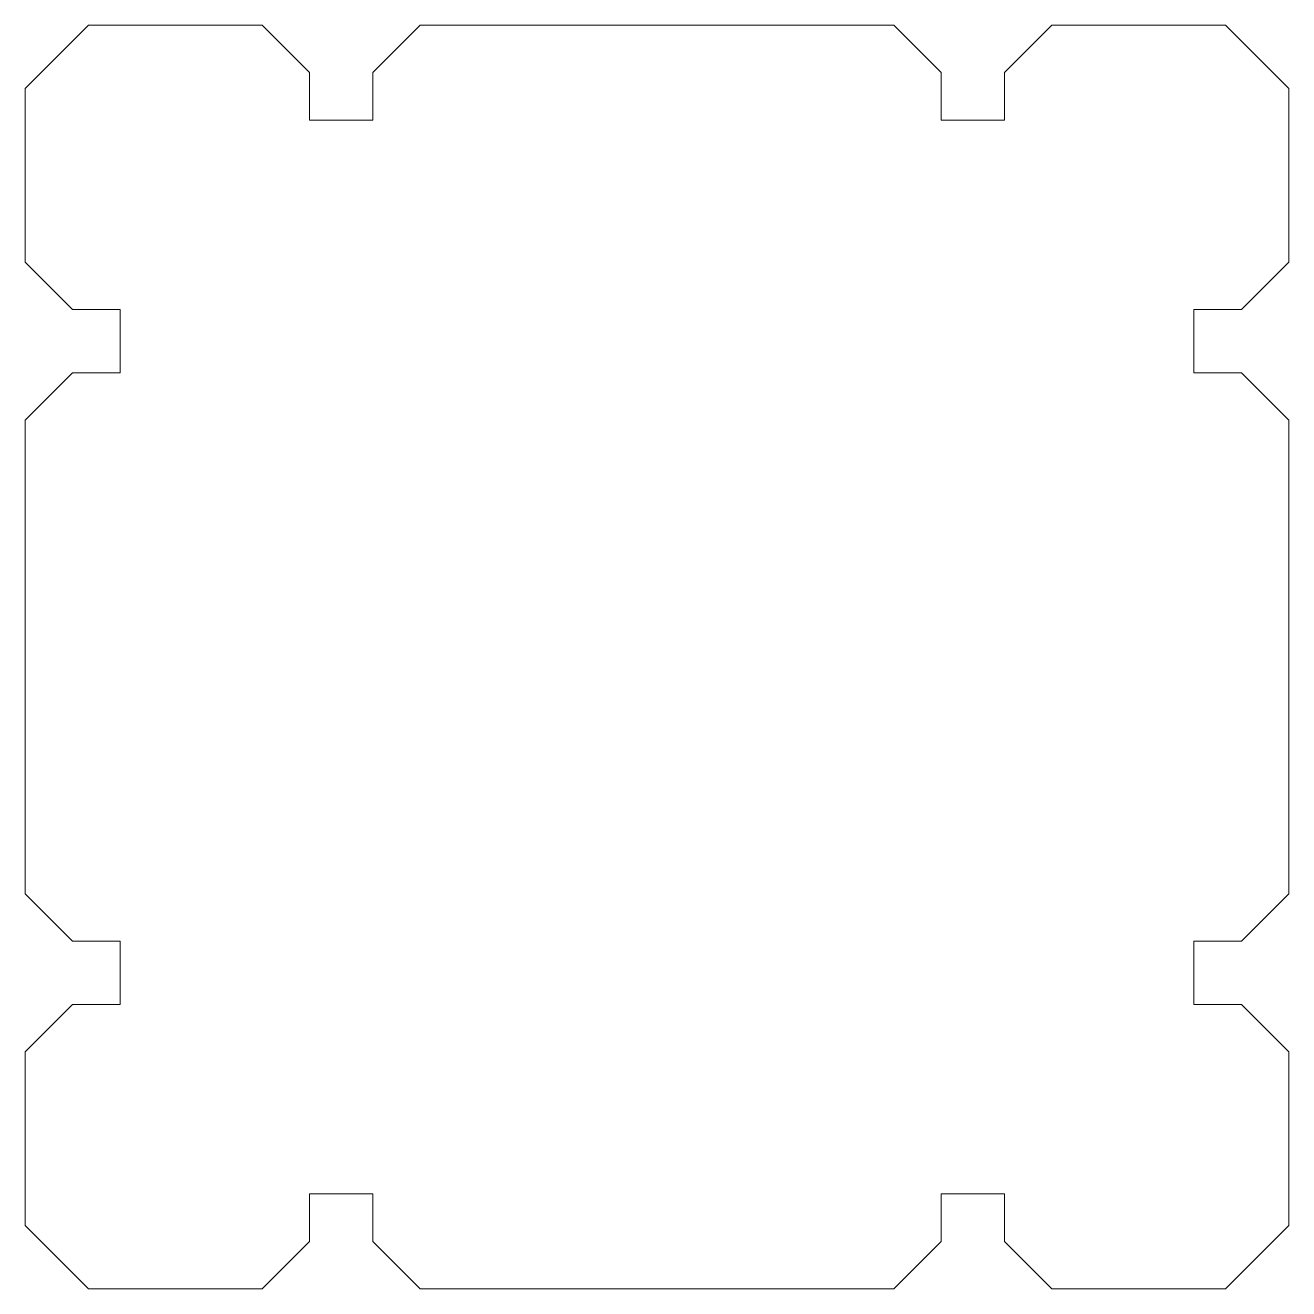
# Model space of a CAD drawing. Header units: millimetres. Extents: x 1627.9 to 1707.9, y 2691.6 to 2771.6.
import ezdxf

# ---------------------------------------------------------------- set-up
doc = ezdxf.new("R2010")
doc.units = ezdxf.units.MM
doc.layers.add('A-FLOR', color=192, linetype='Continuous', lineweight=13)

msp = doc.modelspace()

# ---------------------------------------------------------------- linework, layer by layer
at = {"layer": 'A-FLOR'}
for p, q in [((1631.88, 2771.579), (1627.88, 2767.579)), ((1642.88, 2771.579), (1631.88, 2771.579)), ((1645.88, 2768.579), (1642.88, 2771.579)), ((1652.88, 2771.579), (1649.88, 2768.579)), ((1682.88, 2771.579), (1652.88, 2771.579)), ((1685.88, 2768.579), (1682.88, 2771.579)), ((1692.88, 2771.579), (1689.88, 2768.579)), ((1703.88, 2771.579), (1692.88, 2771.579)), ((1707.88, 2767.579), (1703.88, 2771.579)), ((1645.88, 2765.579), (1645.88, 2768.579)), ((1649.88, 2768.579), (1649.88, 2765.579)), ((1685.88, 2765.579), (1685.88, 2768.579)), ((1689.88, 2768.579), (1689.88, 2765.579)), ((1627.88, 2767.579), (1627.88, 2756.579)), ((1707.88, 2756.579), (1707.88, 2767.579)), ((1649.88, 2765.579), (1645.88, 2765.579)), ((1689.88, 2765.579), (1685.88, 2765.579)), ((1627.88, 2756.579), (1630.88, 2753.579)), ((1704.88, 2753.579), (1707.88, 2756.579)), ((1630.88, 2753.579), (1633.88, 2753.579)), ((1633.88, 2753.579), (1633.88, 2749.579)), ((1701.88, 2749.579), (1701.88, 2753.579)), ((1701.88, 2753.579), (1704.88, 2753.579)), ((1630.88, 2749.579), (1627.88, 2746.579)), ((1633.88, 2749.579), (1630.88, 2749.579)), ((1704.88, 2749.579), (1701.88, 2749.579)), ((1707.88, 2746.579), (1704.88, 2749.579)), ((1627.88, 2746.579), (1627.88, 2716.579)), ((1707.88, 2716.579), (1707.88, 2746.579)), ((1627.88, 2716.579), (1630.88, 2713.579)), ((1704.88, 2713.579), (1707.88, 2716.579)), ((1630.88, 2713.579), (1633.88, 2713.579)), ((1633.88, 2713.579), (1633.88, 2709.579)), ((1701.88, 2709.579), (1701.88, 2713.579)), ((1701.88, 2713.579), (1704.88, 2713.579)), ((1630.88, 2709.579), (1627.88, 2706.579)), ((1633.88, 2709.579), (1630.88, 2709.579)), ((1704.88, 2709.579), (1701.88, 2709.579)), ((1707.88, 2706.579), (1704.88, 2709.579)), ((1627.88, 2706.579), (1627.88, 2695.579)), ((1707.88, 2695.579), (1707.88, 2706.579)), ((1645.88, 2694.579), (1645.88, 2697.579)), ((1645.88, 2697.579), (1649.88, 2697.579)), ((1649.88, 2697.579), (1649.88, 2694.579)), ((1685.88, 2694.579), (1685.88, 2697.579)), ((1685.88, 2697.579), (1689.88, 2697.579)), ((1689.88, 2697.579), (1689.88, 2694.579)), ((1627.88, 2695.579), (1631.88, 2691.579)), ((1703.88, 2691.579), (1707.88, 2695.579)), ((1642.88, 2691.579), (1645.88, 2694.579)), ((1649.88, 2694.579), (1652.88, 2691.579)), ((1682.88, 2691.579), (1685.88, 2694.579)), ((1689.88, 2694.579), (1692.88, 2691.579)), ((1631.88, 2691.579), (1642.88, 2691.579)), ((1652.88, 2691.579), (1682.88, 2691.579)), ((1692.88, 2691.579), (1703.88, 2691.579))]:
    msp.add_line(p, q, dxfattribs=at)

doc.saveas('drawing.dxf')
